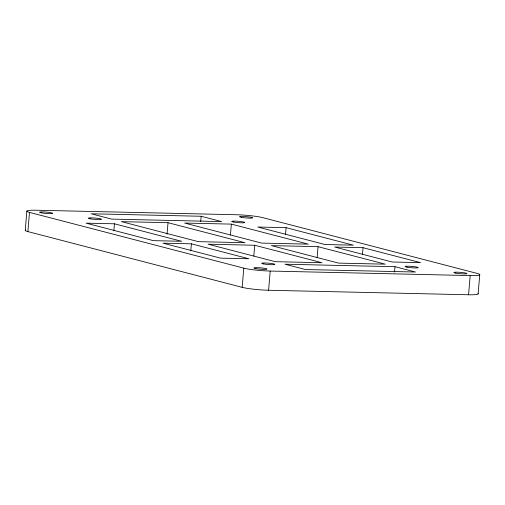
<?xml version="1.0" encoding="UTF-8"?>
<svg xmlns="http://www.w3.org/2000/svg" width="505" height="505" viewBox="0 0 505 505"><rect width="100%" height="100%" fill="white"/><g stroke="black" fill="none" stroke-linecap="round" stroke-linejoin="round"><path stroke-width="0.76" d="M25.25 230.375L26.86 211.172M477.957 293.55A19.373 1.988 4.8 0 1 468.577 294.768L268.591 290.255A19.373 1.988 4.8 0 1 242.185 287.345L27.889 231.587L29.498 212.39A19.373 1.988 4.8 0 1 36.423 210.232L236.409 214.745A19.373 1.988 4.8 0 1 262.815 217.655L477.111 273.413A19.373 1.988 4.8 0 1 470.187 275.572L270.2 271.052A19.373 1.988 4.8 0 1 243.795 268.142L29.498 212.39M113.852 230.709L114.433 223.797L86.103 223.153L153.312 240.645L181.642 241.283L114.433 223.797M167.054 234.213L168.02 222.692L121.358 221.638L198.307 241.655L244.975 242.709L168.02 222.692M190.802 250.726L191.382 243.814L163.052 243.176L220.521 258.131L248.858 258.768L191.382 243.814M200.706 221.638L201.154 216.266L91.165 213.779L111.618 219.101L221.613 221.588L201.154 216.266M230.45 234.875L231.353 224.119L184.685 223.065L261.64 243.088L308.302 244.142L231.353 224.119M242.185 287.345L243.795 268.142M253.813 255.997L254.716 245.247L208.054 244.193L275.263 261.678L321.925 262.733L254.716 245.247M268.591 290.255L270.2 271.052M285.508 234.585L286.089 227.673L257.758 227.029L324.967 244.521L353.298 245.159L286.089 227.673M317.14 257.43L318.043 246.674L271.381 245.619L338.59 263.111L385.252 264.166L318.043 246.674M362.457 254.602L363.038 247.69L334.708 247.052L392.177 262.007L420.507 262.644L363.038 247.69M394.544 272.075L394.992 266.697L285.003 264.216L305.456 269.537L415.451 272.018L394.992 266.697M468.577 294.768L470.187 275.572M478.14 293.828L479.75 274.625M27.889 231.587A19.373 1.988 4.8 0 1 25.401 230.122M255.846 268.616A6.584 0.675 4.8 0 0 266.81 269.222A6.584 0.675 4.8 0 0 258.73 267.719A6.584 0.675 4.8 0 0 255.846 268.616M455.832 273.136A6.584 0.675 4.8 0 0 466.797 273.735A6.584 0.675 4.8 0 0 458.717 272.233A6.584 0.675 4.8 0 0 455.832 273.136M241.535 217.377A6.584 0.675 4.8 0 0 252.5 217.983A6.584 0.675 4.8 0 0 244.42 216.481A6.584 0.675 4.8 0 0 241.535 217.377M41.549 212.864A6.584 0.675 4.8 0 0 52.514 213.464A6.584 0.675 4.8 0 0 44.434 211.967A6.584 0.675 4.8 0 0 41.549 212.864M233.657 222.061A6.584 0.675 4.8 0 0 244.622 222.661A6.584 0.675 4.8 0 0 236.542 221.165A6.584 0.675 4.8 0 0 233.657 222.061M407.043 267.17A6.584 0.675 4.8 0 0 418.007 267.77A6.584 0.675 4.8 0 0 409.927 266.274A6.584 0.675 4.8 0 0 407.043 267.17M263.717 263.938A6.584 0.675 4.8 0 0 274.682 264.538A6.584 0.675 4.8 0 0 266.602 263.036A6.584 0.675 4.8 0 0 263.717 263.938M90.338 218.823A6.584 0.675 4.8 0 0 101.303 219.429A6.584 0.675 4.8 0 0 93.217 217.926A6.584 0.675 4.8 0 0 90.338 218.823"/></g></svg>
